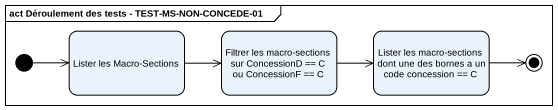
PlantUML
@startuml
mainframe act Déroulement des tests - TEST-MS-NON-CONCEDE-01
hide empty description
state "Lister les Macro-Sections" as Lister_les_Macro_Sections
state "Filtrer les macro-sections sur ConcessionD == C ou ConcessionF == C" as Filtrer_les_macro_sections
state "Lister les macro-sections dont une des bornes a un code concession == C" as Lister_les_macro_sections
[*] -right-> Lister_les_Macro_Sections
Lister_les_Macro_Sections -right-> Filtrer_les_macro_sections
Filtrer_les_macro_sections -right-> Lister_les_macro_sections
Lister_les_macro_sections -right-> [*]
@enduml
